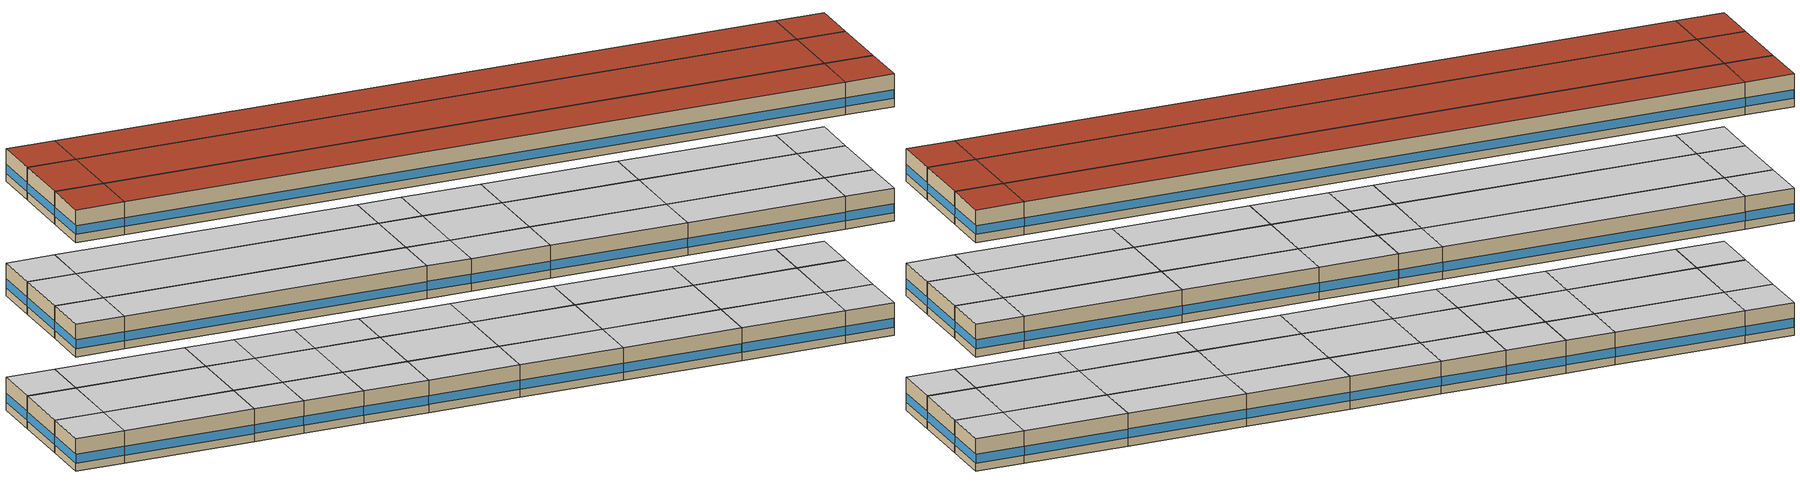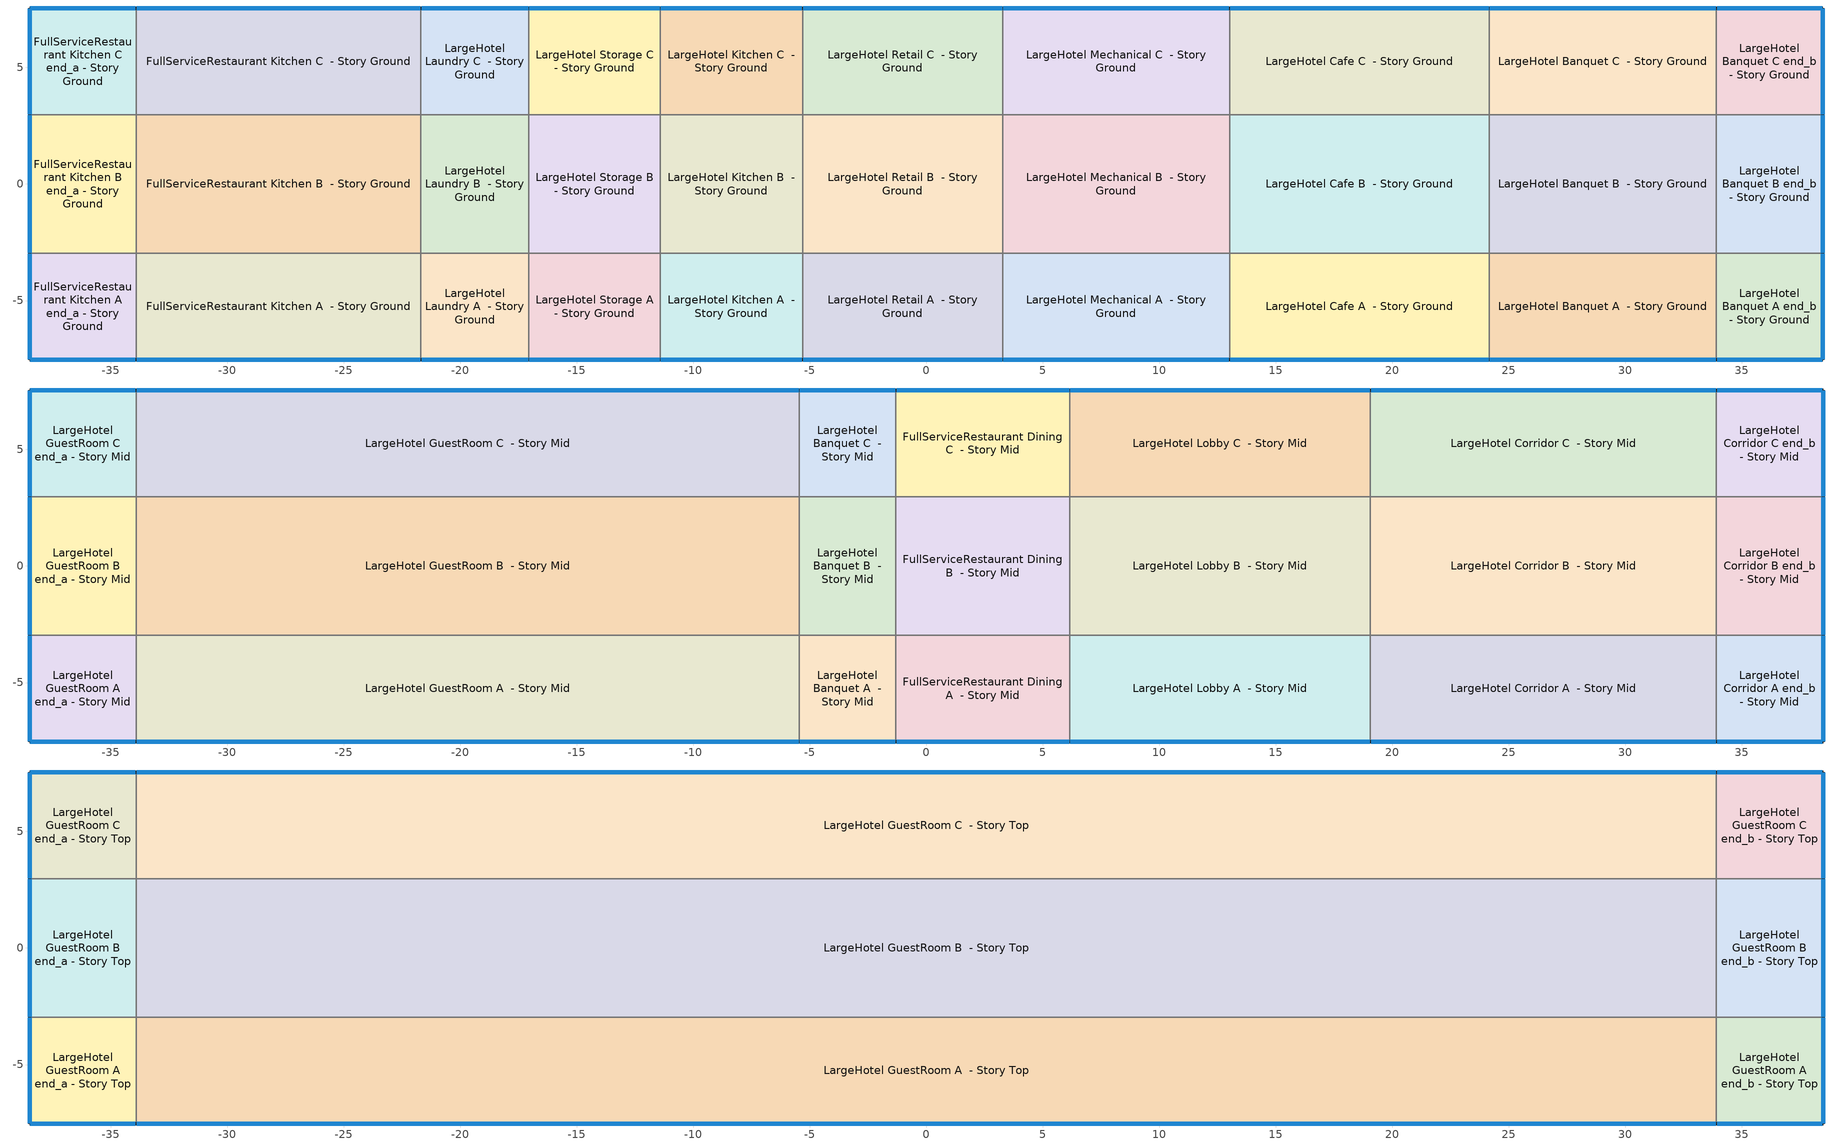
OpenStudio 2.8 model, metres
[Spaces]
FullServiceRestaurant Kitchen A end_a - Story Ground
 floor ground: -38.48,-7.54 -38.48,-2.97 -33.91,-2.97 -33.91,-7.54 z0
 wall outside: -38.48,-2.97 -38.48,-7.54 -33.91,-7.54 z0:3.05
 wall to FullServiceRestaurant Kitchen B end_a - Story Ground: -33.91,-2.97 -38.48,-2.97 z0:3.05
 wall to FullServiceRestaurant Kitchen A  - Story Ground: -33.91,-7.54 -33.91,-2.97 z0:3.05
 window: -38.48,-3 -38.48,-7.52 / -38.45,-7.54 -33.93,-7.54 z0.76:1.59
 ceiling adiabatic: -33.91,-7.54 -33.91,-2.97 -38.48,-2.97 -38.48,-7.54 z3.05
FullServiceRestaurant Kitchen B end_a - Story Ground
 floor ground: -38.48,-2.97 -38.48,2.97 -33.91,2.97 -33.91,-2.97 z0
 wall outside: -38.48,2.97 -38.48,-2.97 z0:3.05
 wall to FullServiceRestaurant Kitchen C end_a - Story Ground: -33.91,2.97 -38.48,2.97 z0:3.05
 wall to FullServiceRestaurant Kitchen B  - Story Ground: -33.91,-2.97 -33.91,2.97 z0:3.05
 window: -38.48,2.95 -38.48,-2.95 z0.76:1.59
 ceiling adiabatic: -33.91,-2.97 -33.91,2.97 -38.48,2.97 -38.48,-2.97 z3.05
FullServiceRestaurant Kitchen C end_a - Story Ground
 floor ground: -38.48,2.97 -38.48,7.54 -33.91,7.54 -33.91,2.97 z0
 wall outside: -33.91,7.54 -38.48,7.54 -38.48,2.97 z0:3.05
 wall to FullServiceRestaurant Kitchen C  - Story Ground: -33.91,2.97 -33.91,7.54 z0:3.05
 window: -38.48,7.52 -38.48,3 / -33.93,7.54 -38.45,7.54 z0.76:1.59
 ceiling adiabatic: -33.91,2.97 -33.91,7.54 -38.48,7.54 -38.48,2.97 z3.05
FullServiceRestaurant Kitchen A  - Story Ground
 floor ground: -33.91,-7.54 -33.91,-2.97 -21.68,-2.97 -21.68,-7.54 z0
 wall outside: -33.91,-7.54 -21.68,-7.54 z0:3.05
 wall to FullServiceRestaurant Kitchen B  - Story Ground: -21.68,-2.97 -33.91,-2.97 z0:3.05
 wall to LargeHotel Laundry A  - Story Ground: -21.68,-7.54 -21.68,-2.97 z0:3.05
 window: -33.88,-7.54 -21.71,-7.54 z0.76:1.59
 ceiling adiabatic: -21.68,-7.54 -21.68,-2.97 -33.91,-2.97 -33.91,-7.54 z3.05
FullServiceRestaurant Kitchen B  - Story Ground
 floor ground: -33.91,-2.97 -33.91,2.97 -21.68,2.97 -21.68,-2.97 z0
 wall to FullServiceRestaurant Kitchen C  - Story Ground: -21.68,2.97 -33.91,2.97 z0:3.05
 wall to LargeHotel Laundry B  - Story Ground: -21.68,-2.97 -21.68,2.97 z0:3.05
 ceiling adiabatic: -21.68,-2.97 -21.68,2.97 -33.91,2.97 -33.91,-2.97 z3.05
FullServiceRestaurant Kitchen C  - Story Ground
 floor ground: -33.91,2.97 -33.91,7.54 -21.68,7.54 -21.68,2.97 z0
 wall outside: -21.68,7.54 -33.91,7.54 z0:3.05
 wall to LargeHotel Laundry C  - Story Ground: -21.68,2.97 -21.68,7.54 z0:3.05
 window: -21.71,7.54 -33.88,7.54 z0.76:1.59
 ceiling adiabatic: -21.68,2.97 -21.68,7.54 -33.91,7.54 -33.91,2.97 z3.05
LargeHotel Laundry A  - Story Ground
 floor ground: -21.68,-7.54 -21.68,-2.97 -17.05,-2.97 -17.05,-7.54 z0
 wall outside: -21.68,-7.54 -17.05,-7.54 z0:3.05
 wall to LargeHotel Laundry B  - Story Ground: -17.05,-2.97 -21.68,-2.97 z0:3.05
 wall to LargeHotel Storage A  - Story Ground: -17.05,-7.54 -17.05,-2.97 z0:3.05
 window: -21.66,-7.54 -17.08,-7.54 z0.76:1.59
 ceiling adiabatic: -17.05,-7.54 -17.05,-2.97 -21.68,-2.97 -21.68,-7.54 z3.05
LargeHotel Laundry B  - Story Ground
 floor ground: -21.68,-2.97 -21.68,2.97 -17.05,2.97 -17.05,-2.97 z0
 wall to LargeHotel Laundry C  - Story Ground: -17.05,2.97 -21.68,2.97 z0:3.05
 wall to LargeHotel Storage B  - Story Ground: -17.05,-2.97 -17.05,2.97 z0:3.05
 ceiling adiabatic: -17.05,-2.97 -17.05,2.97 -21.68,2.97 -21.68,-2.97 z3.05
LargeHotel Laundry C  - Story Ground
 floor ground: -21.68,2.97 -21.68,7.54 -17.05,7.54 -17.05,2.97 z0
 wall outside: -17.05,7.54 -21.68,7.54 z0:3.05
 wall to LargeHotel Storage C  - Story Ground: -17.05,2.97 -17.05,7.54 z0:3.05
 window: -17.08,7.54 -21.66,7.54 z0.76:1.59
 ceiling adiabatic: -17.05,2.97 -17.05,7.54 -21.68,7.54 -21.68,2.97 z3.05
LargeHotel Storage A  - Story Ground
 floor ground: -17.05,-7.54 -17.05,-2.97 -11.42,-2.97 -11.42,-7.54 z0
 wall outside: -17.05,-7.54 -11.42,-7.54 z0:3.05
 wall to LargeHotel Storage B  - Story Ground: -11.42,-2.97 -17.05,-2.97 z0:3.05
 wall to LargeHotel Kitchen A  - Story Ground: -11.42,-7.54 -11.42,-2.97 z0:3.05
 window: -17.03,-7.54 -11.44,-7.54 z0.76:1.59
 ceiling adiabatic: -11.42,-7.54 -11.42,-2.97 -17.05,-2.97 -17.05,-7.54 z3.05
LargeHotel Storage B  - Story Ground
 floor ground: -17.05,-2.97 -17.05,2.97 -11.42,2.97 -11.42,-2.97 z0
 wall to LargeHotel Storage C  - Story Ground: -11.42,2.97 -17.05,2.97 z0:3.05
 wall to LargeHotel Kitchen B  - Story Ground: -11.42,-2.97 -11.42,2.97 z0:3.05
 ceiling adiabatic: -11.42,-2.97 -11.42,2.97 -17.05,2.97 -17.05,-2.97 z3.05
LargeHotel Storage C  - Story Ground
 floor ground: -17.05,2.97 -17.05,7.54 -11.42,7.54 -11.42,2.97 z0
 wall outside: -11.42,7.54 -17.05,7.54 z0:3.05
 wall to LargeHotel Kitchen C  - Story Ground: -11.42,2.97 -11.42,7.54 z0:3.05
 window: -11.44,7.54 -17.03,7.54 z0.76:1.59
 ceiling adiabatic: -11.42,2.97 -11.42,7.54 -17.05,7.54 -17.05,2.97 z3.05
LargeHotel Kitchen A  - Story Ground
 floor ground: -11.42,-7.54 -11.42,-2.97 -5.31,-2.97 -5.31,-7.54 z0
 wall outside: -11.42,-7.54 -5.31,-7.54 z0:3.05
 wall to LargeHotel Kitchen B  - Story Ground: -5.31,-2.97 -11.42,-2.97 z0:3.05
 wall to LargeHotel Retail A  - Story Ground: -5.31,-7.54 -5.31,-2.97 z0:3.05
 window: -11.39,-7.54 -5.33,-7.54 z0.76:1.59
 ceiling adiabatic: -5.31,-7.54 -5.31,-2.97 -11.42,-2.97 -11.42,-7.54 z3.05
LargeHotel Kitchen B  - Story Ground
 floor ground: -11.42,-2.97 -11.42,2.97 -5.31,2.97 -5.31,-2.97 z0
 wall to LargeHotel Kitchen C  - Story Ground: -5.31,2.97 -11.42,2.97 z0:3.05
 wall to LargeHotel Retail B  - Story Ground: -5.31,-2.97 -5.31,2.97 z0:3.05
 ceiling adiabatic: -5.31,-2.97 -5.31,2.97 -11.42,2.97 -11.42,-2.97 z3.05
LargeHotel Kitchen C  - Story Ground
 floor ground: -11.42,2.97 -11.42,7.54 -5.31,7.54 -5.31,2.97 z0
 wall outside: -5.31,7.54 -11.42,7.54 z0:3.05
 wall to LargeHotel Retail C  - Story Ground: -5.31,2.97 -5.31,7.54 z0:3.05
 window: -5.33,7.54 -11.39,7.54 z0.76:1.59
 ceiling adiabatic: -5.31,2.97 -5.31,7.54 -11.42,7.54 -11.42,2.97 z3.05
LargeHotel Retail A  - Story Ground
 floor ground: -5.31,-7.54 -5.31,-2.97 3.28,-2.97 3.28,-7.54 z0
 wall outside: -5.31,-7.54 3.28,-7.54 z0:3.05
 wall to LargeHotel Retail B  - Story Ground: 3.28,-2.97 -5.31,-2.97 z0:3.05
 wall to LargeHotel Mechanical A  - Story Ground: 3.28,-7.54 3.28,-2.97 z0:3.05
 window: -5.28,-7.54 3.26,-7.54 z0.76:1.59
 ceiling adiabatic: 3.28,-7.54 3.28,-2.97 -5.31,-2.97 -5.31,-7.54 z3.05
LargeHotel Retail B  - Story Ground
 floor ground: -5.31,-2.97 -5.31,2.97 3.28,2.97 3.28,-2.97 z0
 wall to LargeHotel Retail C  - Story Ground: 3.28,2.97 -5.31,2.97 z0:3.05
 wall to LargeHotel Mechanical B  - Story Ground: 3.28,-2.97 3.28,2.97 z0:3.05
 ceiling adiabatic: 3.28,-2.97 3.28,2.97 -5.31,2.97 -5.31,-2.97 z3.05
LargeHotel Retail C  - Story Ground
 floor ground: -5.31,2.97 -5.31,7.54 3.28,7.54 3.28,2.97 z0
 wall outside: 3.28,7.54 -5.31,7.54 z0:3.05
 wall to LargeHotel Mechanical C  - Story Ground: 3.28,2.97 3.28,7.54 z0:3.05
 window: 3.26,7.54 -5.28,7.54 z0.76:1.59
 ceiling adiabatic: 3.28,2.97 3.28,7.54 -5.31,7.54 -5.31,2.97 z3.05
LargeHotel Mechanical A  - Story Ground
 floor ground: 3.28,-7.54 3.28,-2.97 13.01,-2.97 13.01,-7.54 z0
 wall outside: 3.28,-7.54 13.01,-7.54 z0:3.05
 wall to LargeHotel Mechanical B  - Story Ground: 13.01,-2.97 3.28,-2.97 z0:3.05
 wall to LargeHotel Cafe A  - Story Ground: 13.01,-7.54 13.01,-2.97 z0:3.05
 window: 3.31,-7.54 12.99,-7.54 z0.76:1.59
 ceiling adiabatic: 13.01,-7.54 13.01,-2.97 3.28,-2.97 3.28,-7.54 z3.05
LargeHotel Mechanical B  - Story Ground
 floor ground: 3.28,-2.97 3.28,2.97 13.01,2.97 13.01,-2.97 z0
 wall to LargeHotel Mechanical C  - Story Ground: 13.01,2.97 3.28,2.97 z0:3.05
 wall to LargeHotel Cafe B  - Story Ground: 13.01,-2.97 13.01,2.97 z0:3.05
 ceiling adiabatic: 13.01,-2.97 13.01,2.97 3.28,2.97 3.28,-2.97 z3.05
LargeHotel Mechanical C  - Story Ground
 floor ground: 3.28,2.97 3.28,7.54 13.01,7.54 13.01,2.97 z0
 wall outside: 13.01,7.54 3.28,7.54 z0:3.05
 wall to LargeHotel Cafe C  - Story Ground: 13.01,2.97 13.01,7.54 z0:3.05
 window: 12.99,7.54 3.31,7.54 z0.76:1.59
 ceiling adiabatic: 13.01,2.97 13.01,7.54 3.28,7.54 3.28,2.97 z3.05
LargeHotel Cafe A  - Story Ground
 floor ground: 13.01,-7.54 13.01,-2.97 24.16,-2.97 24.16,-7.54 z0
 wall outside: 13.01,-7.54 24.16,-7.54 z0:3.05
 wall to LargeHotel Cafe B  - Story Ground: 24.16,-2.97 13.01,-2.97 z0:3.05
 wall to LargeHotel Banquet A  - Story Ground: 24.16,-7.54 24.16,-2.97 z0:3.05
 window: 13.04,-7.54 24.13,-7.54 z0.76:1.59
 ceiling adiabatic: 24.16,-7.54 24.16,-2.97 13.01,-2.97 13.01,-7.54 z3.05
LargeHotel Cafe B  - Story Ground
 floor ground: 13.01,-2.97 13.01,2.97 24.16,2.97 24.16,-2.97 z0
 wall to LargeHotel Cafe C  - Story Ground: 24.16,2.97 13.01,2.97 z0:3.05
 wall to LargeHotel Banquet B  - Story Ground: 24.16,-2.97 24.16,2.97 z0:3.05
 ceiling adiabatic: 24.16,-2.97 24.16,2.97 13.01,2.97 13.01,-2.97 z3.05
LargeHotel Cafe C  - Story Ground
 floor ground: 13.01,2.97 13.01,7.54 24.16,7.54 24.16,2.97 z0
 wall outside: 24.16,7.54 13.01,7.54 z0:3.05
 wall to LargeHotel Banquet C  - Story Ground: 24.16,2.97 24.16,7.54 z0:3.05
 window: 24.13,7.54 13.04,7.54 z0.76:1.59
 ceiling adiabatic: 24.16,2.97 24.16,7.54 13.01,7.54 13.01,2.97 z3.05
LargeHotel Banquet A  - Story Ground
 floor ground: 24.16,-7.54 24.16,-2.97 33.91,-2.97 33.91,-7.54 z0
 wall outside: 24.16,-7.54 33.91,-7.54 z0:3.05
 wall to LargeHotel Banquet B  - Story Ground: 33.91,-2.97 24.16,-2.97 z0:3.05
 wall to LargeHotel Banquet A end_b - Story Ground: 33.91,-7.54 33.91,-2.97 z0:3.05
 window: 24.18,-7.54 33.88,-7.54 z0.76:1.59
 ceiling adiabatic: 33.91,-7.54 33.91,-2.97 24.16,-2.97 24.16,-7.54 z3.05
LargeHotel Banquet B  - Story Ground
 floor ground: 24.16,-2.97 24.16,2.97 33.91,2.97 33.91,-2.97 z0
 wall to LargeHotel Banquet C  - Story Ground: 33.91,2.97 24.16,2.97 z0:3.05
 wall to LargeHotel Banquet B end_b - Story Ground: 33.91,-2.97 33.91,2.97 z0:3.05
 ceiling adiabatic: 33.91,-2.97 33.91,2.97 24.16,2.97 24.16,-2.97 z3.05
LargeHotel Banquet C  - Story Ground
 floor ground: 24.16,2.97 24.16,7.54 33.91,7.54 33.91,2.97 z0
 wall outside: 33.91,7.54 24.16,7.54 z0:3.05
 wall to LargeHotel Banquet C end_b - Story Ground: 33.91,2.97 33.91,7.54 z0:3.05
 window: 33.88,7.54 24.18,7.54 z0.76:1.59
 ceiling adiabatic: 33.91,2.97 33.91,7.54 24.16,7.54 24.16,2.97 z3.05
LargeHotel Banquet A end_b - Story Ground
 floor ground: 33.91,-7.54 33.91,-2.97 38.48,-2.97 38.48,-7.54 z0
 wall outside: 33.91,-7.54 38.48,-7.54 38.48,-2.97 z0:3.05
 wall to LargeHotel Banquet B end_b - Story Ground: 38.48,-2.97 33.91,-2.97 z0:3.05
 window: 38.48,-7.52 38.48,-3 / 33.93,-7.54 38.45,-7.54 z0.76:1.59
 ceiling adiabatic: 38.48,-7.54 38.48,-2.97 33.91,-2.97 33.91,-7.54 z3.05
LargeHotel Banquet B end_b - Story Ground
 floor ground: 33.91,-2.97 33.91,2.97 38.48,2.97 38.48,-2.97 z0
 wall outside: 38.48,-2.97 38.48,2.97 z0:3.05
 wall to LargeHotel Banquet C end_b - Story Ground: 38.48,2.97 33.91,2.97 z0:3.05
 window: 38.48,-2.95 38.48,2.95 z0.76:1.59
 ceiling adiabatic: 38.48,-2.97 38.48,2.97 33.91,2.97 33.91,-2.97 z3.05
LargeHotel Banquet C end_b - Story Ground
 floor ground: 33.91,2.97 33.91,7.54 38.48,7.54 38.48,2.97 z0
 wall outside: 38.48,2.97 38.48,7.54 33.91,7.54 z0:3.05
 window: 38.45,7.54 33.93,7.54 / 38.48,3 38.48,7.52 z0.76:1.59
 ceiling adiabatic: 38.48,2.97 38.48,7.54 33.91,7.54 33.91,2.97 z3.05
LargeHotel GuestRoom A end_a - Story Mid
 floor adiabatic: -38.48,-7.54 -38.48,-2.97 -33.91,-2.97 -33.91,-7.54 z10.67
 wall outside: -38.48,-2.97 -38.48,-7.54 -33.91,-7.54 z10.67:13.72
 wall to LargeHotel GuestRoom B end_a - Story Mid: -33.91,-2.97 -38.48,-2.97 z10.67:13.72
 wall to LargeHotel GuestRoom A  - Story Mid: -33.91,-7.54 -33.91,-2.97 z10.67:13.72
 window: -38.48,-3 -38.48,-7.52 / -38.45,-7.54 -33.93,-7.54 z11.43:12.26
 ceiling adiabatic: -33.91,-7.54 -33.91,-2.97 -38.48,-2.97 -38.48,-7.54 z13.72
LargeHotel GuestRoom B end_a - Story Mid
 floor adiabatic: -38.48,-2.97 -38.48,2.97 -33.91,2.97 -33.91,-2.97 z10.67
 wall outside: -38.48,2.97 -38.48,-2.97 z10.67:13.72
 wall to LargeHotel GuestRoom C end_a - Story Mid: -33.91,2.97 -38.48,2.97 z10.67:13.72
 wall to LargeHotel GuestRoom B  - Story Mid: -33.91,-2.97 -33.91,2.97 z10.67:13.72
 window: -38.48,2.95 -38.48,-2.95 z11.43:12.26
 ceiling adiabatic: -33.91,-2.97 -33.91,2.97 -38.48,2.97 -38.48,-2.97 z13.72
LargeHotel GuestRoom C end_a - Story Mid
 floor adiabatic: -38.48,2.97 -38.48,7.54 -33.91,7.54 -33.91,2.97 z10.67
 wall outside: -33.91,7.54 -38.48,7.54 -38.48,2.97 z10.67:13.72
 wall to LargeHotel GuestRoom C  - Story Mid: -33.91,2.97 -33.91,7.54 z10.67:13.72
 window: -38.48,7.52 -38.48,3 / -33.93,7.54 -38.45,7.54 z11.43:12.26
 ceiling adiabatic: -33.91,2.97 -33.91,7.54 -38.48,7.54 -38.48,2.97 z13.72
LargeHotel GuestRoom A  - Story Mid
 floor adiabatic: -33.91,-7.54 -33.91,-2.97 -5.45,-2.97 -5.45,-7.54 z10.67
 wall outside: -33.91,-7.54 -5.45,-7.54 z10.67:13.72
 wall to LargeHotel GuestRoom B  - Story Mid: -5.45,-2.97 -33.91,-2.97 z10.67:13.72
 wall to LargeHotel Banquet A  - Story Mid: -5.45,-7.54 -5.45,-2.97 z10.67:13.72
 window: -33.88,-7.54 -5.48,-7.54 z11.43:12.25
 ceiling adiabatic: -5.45,-7.54 -5.45,-2.97 -33.91,-2.97 -33.91,-7.54 z13.72
LargeHotel GuestRoom B  - Story Mid
 floor adiabatic: -33.91,-2.97 -33.91,2.97 -5.45,2.97 -5.45,-2.97 z10.67
 wall to LargeHotel GuestRoom C  - Story Mid: -5.45,2.97 -33.91,2.97 z10.67:13.72
 wall to LargeHotel Banquet B  - Story Mid: -5.45,-2.97 -5.45,2.97 z10.67:13.72
 ceiling adiabatic: -5.45,-2.97 -5.45,2.97 -33.91,2.97 -33.91,-2.97 z13.72
LargeHotel GuestRoom C  - Story Mid
 floor adiabatic: -33.91,2.97 -33.91,7.54 -5.45,7.54 -5.45,2.97 z10.67
 wall outside: -5.45,7.54 -33.91,7.54 z10.67:13.72
 wall to LargeHotel Banquet C  - Story Mid: -5.45,2.97 -5.45,7.54 z10.67:13.72
 window: -5.48,7.54 -33.88,7.54 z11.43:12.25
 ceiling adiabatic: -5.45,2.97 -5.45,7.54 -33.91,7.54 -33.91,2.97 z13.72
LargeHotel Banquet A  - Story Mid
 floor adiabatic: -5.45,-7.54 -5.45,-2.97 -1.3,-2.97 -1.3,-7.54 z10.67
 wall outside: -5.45,-7.54 -1.3,-7.54 z10.67:13.72
 wall to LargeHotel Banquet B  - Story Mid: -1.3,-2.97 -5.45,-2.97 z10.67:13.72
 wall to FullServiceRestaurant Dining A  - Story Mid: -1.3,-7.54 -1.3,-2.97 z10.67:13.72
 window: -5.43,-7.54 -1.32,-7.54 z11.43:12.26
 ceiling adiabatic: -1.3,-7.54 -1.3,-2.97 -5.45,-2.97 -5.45,-7.54 z13.72
LargeHotel Banquet B  - Story Mid
 floor adiabatic: -5.45,-2.97 -5.45,2.97 -1.3,2.97 -1.3,-2.97 z10.67
 wall to LargeHotel Banquet C  - Story Mid: -1.3,2.97 -5.45,2.97 z10.67:13.72
 wall to FullServiceRestaurant Dining B  - Story Mid: -1.3,-2.97 -1.3,2.97 z10.67:13.72
 ceiling adiabatic: -1.3,-2.97 -1.3,2.97 -5.45,2.97 -5.45,-2.97 z13.72
LargeHotel Banquet C  - Story Mid
 floor adiabatic: -5.45,2.97 -5.45,7.54 -1.3,7.54 -1.3,2.97 z10.67
 wall outside: -1.3,7.54 -5.45,7.54 z10.67:13.72
 wall to FullServiceRestaurant Dining C  - Story Mid: -1.3,2.97 -1.3,7.54 z10.67:13.72
 window: -1.32,7.54 -5.43,7.54 z11.43:12.26
 ceiling adiabatic: -1.3,2.97 -1.3,7.54 -5.45,7.54 -5.45,2.97 z13.72
FullServiceRestaurant Dining A  - Story Mid
 floor adiabatic: -1.3,-7.54 -1.3,-2.97 6.16,-2.97 6.16,-7.54 z10.67
 wall outside: -1.3,-7.54 6.16,-7.54 z10.67:13.72
 wall to FullServiceRestaurant Dining B  - Story Mid: 6.16,-2.97 -1.3,-2.97 z10.67:13.72
 wall to LargeHotel Lobby A  - Story Mid: 6.16,-7.54 6.16,-2.97 z10.67:13.72
 window: -1.27,-7.54 6.14,-7.54 z11.43:12.26
 ceiling adiabatic: 6.16,-7.54 6.16,-2.97 -1.3,-2.97 -1.3,-7.54 z13.72
FullServiceRestaurant Dining B  - Story Mid
 floor adiabatic: -1.3,-2.97 -1.3,2.97 6.16,2.97 6.16,-2.97 z10.67
 wall to FullServiceRestaurant Dining C  - Story Mid: 6.16,2.97 -1.3,2.97 z10.67:13.72
 wall to LargeHotel Lobby B  - Story Mid: 6.16,-2.97 6.16,2.97 z10.67:13.72
 ceiling adiabatic: 6.16,-2.97 6.16,2.97 -1.3,2.97 -1.3,-2.97 z13.72
FullServiceRestaurant Dining C  - Story Mid
 floor adiabatic: -1.3,2.97 -1.3,7.54 6.16,7.54 6.16,2.97 z10.67
 wall outside: 6.16,7.54 -1.3,7.54 z10.67:13.72
 wall to LargeHotel Lobby C  - Story Mid: 6.16,2.97 6.16,7.54 z10.67:13.72
 window: 6.14,7.54 -1.27,7.54 z11.43:12.26
 ceiling adiabatic: 6.16,2.97 6.16,7.54 -1.3,7.54 -1.3,2.97 z13.72
LargeHotel Lobby A  - Story Mid
 floor adiabatic: 6.16,-7.54 6.16,-2.97 19.06,-2.97 19.06,-7.54 z10.67
 wall outside: 6.16,-7.54 19.06,-7.54 z10.67:13.72
 wall to LargeHotel Lobby B  - Story Mid: 19.06,-2.97 6.16,-2.97 z10.67:13.72
 wall to LargeHotel Corridor A  - Story Mid: 19.06,-7.54 19.06,-2.97 z10.67:13.72
 window: 6.19,-7.54 19.04,-7.54 z11.43:12.26
 ceiling adiabatic: 19.06,-7.54 19.06,-2.97 6.16,-2.97 6.16,-7.54 z13.72
LargeHotel Lobby B  - Story Mid
 floor adiabatic: 6.16,-2.97 6.16,2.97 19.06,2.97 19.06,-2.97 z10.67
 wall to LargeHotel Lobby C  - Story Mid: 19.06,2.97 6.16,2.97 z10.67:13.72
 wall to LargeHotel Corridor B  - Story Mid: 19.06,-2.97 19.06,2.97 z10.67:13.72
 ceiling adiabatic: 19.06,-2.97 19.06,2.97 6.16,2.97 6.16,-2.97 z13.72
LargeHotel Lobby C  - Story Mid
 floor adiabatic: 6.16,2.97 6.16,7.54 19.06,7.54 19.06,2.97 z10.67
 wall outside: 19.06,7.54 6.16,7.54 z10.67:13.72
 wall to LargeHotel Corridor C  - Story Mid: 19.06,2.97 19.06,7.54 z10.67:13.72
 window: 19.04,7.54 6.19,7.54 z11.43:12.26
 ceiling adiabatic: 19.06,2.97 19.06,7.54 6.16,7.54 6.16,2.97 z13.72
LargeHotel Corridor A  - Story Mid
 floor adiabatic: 19.06,-7.54 19.06,-2.97 33.91,-2.97 33.91,-7.54 z10.67
 wall outside: 19.06,-7.54 33.91,-7.54 z10.67:13.72
 wall to LargeHotel Corridor B  - Story Mid: 33.91,-2.97 19.06,-2.97 z10.67:13.72
 wall to LargeHotel Corridor A end_b - Story Mid: 33.91,-7.54 33.91,-2.97 z10.67:13.72
 window: 19.09,-7.54 33.88,-7.54 z11.43:12.26
 ceiling adiabatic: 33.91,-7.54 33.91,-2.97 19.06,-2.97 19.06,-7.54 z13.72
LargeHotel Corridor B  - Story Mid
 floor adiabatic: 19.06,-2.97 19.06,2.97 33.91,2.97 33.91,-2.97 z10.67
 wall to LargeHotel Corridor C  - Story Mid: 33.91,2.97 19.06,2.97 z10.67:13.72
 wall to LargeHotel Corridor B end_b - Story Mid: 33.91,-2.97 33.91,2.97 z10.67:13.72
 ceiling adiabatic: 33.91,-2.97 33.91,2.97 19.06,2.97 19.06,-2.97 z13.72
LargeHotel Corridor C  - Story Mid
 floor adiabatic: 19.06,2.97 19.06,7.54 33.91,7.54 33.91,2.97 z10.67
 wall outside: 33.91,7.54 19.06,7.54 z10.67:13.72
 wall to LargeHotel Corridor C end_b - Story Mid: 33.91,2.97 33.91,7.54 z10.67:13.72
 window: 33.88,7.54 19.09,7.54 z11.43:12.26
 ceiling adiabatic: 33.91,2.97 33.91,7.54 19.06,7.54 19.06,2.97 z13.72
LargeHotel Corridor A end_b - Story Mid
 floor adiabatic: 33.91,-7.54 33.91,-2.97 38.48,-2.97 38.48,-7.54 z10.67
 wall outside: 33.91,-7.54 38.48,-7.54 38.48,-2.97 z10.67:13.72
 wall to LargeHotel Corridor B end_b - Story Mid: 38.48,-2.97 33.91,-2.97 z10.67:13.72
 window: 38.48,-7.52 38.48,-3 / 33.93,-7.54 38.45,-7.54 z11.43:12.26
 ceiling adiabatic: 38.48,-7.54 38.48,-2.97 33.91,-2.97 33.91,-7.54 z13.72
LargeHotel Corridor B end_b - Story Mid
 floor adiabatic: 33.91,-2.97 33.91,2.97 38.48,2.97 38.48,-2.97 z10.67
 wall outside: 38.48,-2.97 38.48,2.97 z10.67:13.72
 wall to LargeHotel Corridor C end_b - Story Mid: 38.48,2.97 33.91,2.97 z10.67:13.72
 window: 38.48,-2.95 38.48,2.95 z11.43:12.26
 ceiling adiabatic: 38.48,-2.97 38.48,2.97 33.91,2.97 33.91,-2.97 z13.72
LargeHotel Corridor C end_b - Story Mid
 floor adiabatic: 33.91,2.97 33.91,7.54 38.48,7.54 38.48,2.97 z10.67
 wall outside: 38.48,2.97 38.48,7.54 33.91,7.54 z10.67:13.72
 window: 38.45,7.54 33.93,7.54 / 38.48,3 38.48,7.52 z11.43:12.26
 ceiling adiabatic: 38.48,2.97 38.48,7.54 33.91,7.54 33.91,2.97 z13.72
LargeHotel GuestRoom A end_a - Story Top
 floor adiabatic: -38.48,-7.54 -38.48,-2.97 -33.91,-2.97 -33.91,-7.54 z21.34
 wall outside: -38.48,-2.97 -38.48,-7.54 -33.91,-7.54 z21.34:24.38
 wall to LargeHotel GuestRoom B end_a - Story Top: -33.91,-2.97 -38.48,-2.97 z21.34:24.38
 wall to LargeHotel GuestRoom A  - Story Top: -33.91,-7.54 -33.91,-2.97 z21.34:24.38
 window: -38.48,-3 -38.48,-7.52 / -38.45,-7.54 -33.93,-7.54 z22.1:22.93
 roof outside: -33.91,-7.54 -33.91,-2.97 -38.48,-2.97 -38.48,-7.54 z24.38
LargeHotel GuestRoom B end_a - Story Top
 floor adiabatic: -38.48,-2.97 -38.48,2.97 -33.91,2.97 -33.91,-2.97 z21.34
 wall outside: -38.48,2.97 -38.48,-2.97 z21.34:24.38
 wall to LargeHotel GuestRoom C end_a - Story Top: -33.91,2.97 -38.48,2.97 z21.34:24.38
 wall to LargeHotel GuestRoom B  - Story Top: -33.91,-2.97 -33.91,2.97 z21.34:24.38
 window: -38.48,2.95 -38.48,-2.95 z22.1:22.93
 roof outside: -33.91,-2.97 -33.91,2.97 -38.48,2.97 -38.48,-2.97 z24.38
LargeHotel GuestRoom C end_a - Story Top
 floor adiabatic: -38.48,2.97 -38.48,7.54 -33.91,7.54 -33.91,2.97 z21.34
 wall outside: -33.91,7.54 -38.48,7.54 -38.48,2.97 z21.34:24.38
 wall to LargeHotel GuestRoom C  - Story Top: -33.91,2.97 -33.91,7.54 z21.34:24.38
 window: -38.48,7.52 -38.48,3 / -33.93,7.54 -38.45,7.54 z22.1:22.93
 roof outside: -33.91,2.97 -33.91,7.54 -38.48,7.54 -38.48,2.97 z24.38
LargeHotel GuestRoom A  - Story Top
 floor adiabatic: -33.91,-7.54 -33.91,-2.97 33.91,-2.97 33.91,-7.54 z21.34
 wall outside: -33.91,-7.54 33.91,-7.54 z21.34:24.38
 wall to LargeHotel GuestRoom B  - Story Top: 33.91,-2.97 -33.91,-2.97 z21.34:24.38
 wall to LargeHotel GuestRoom A end_b - Story Top: 33.91,-7.54 33.91,-2.97 z21.34:24.38
 window: -33.88,-7.54 33.88,-7.54 z22.1:22.92
 roof outside: 33.91,-7.54 33.91,-2.97 -33.91,-2.97 -33.91,-7.54 z24.38
LargeHotel GuestRoom B  - Story Top
 floor adiabatic: -33.91,-2.97 -33.91,2.97 33.91,2.97 33.91,-2.97 z21.34
 wall to LargeHotel GuestRoom C  - Story Top: 33.91,2.97 -33.91,2.97 z21.34:24.38
 wall to LargeHotel GuestRoom B end_b - Story Top: 33.91,-2.97 33.91,2.97 z21.34:24.38
 roof outside: 33.91,-2.97 33.91,2.97 -33.91,2.97 -33.91,-2.97 z24.38
LargeHotel GuestRoom C  - Story Top
 floor adiabatic: -33.91,2.97 -33.91,7.54 33.91,7.54 33.91,2.97 z21.34
 wall outside: 33.91,7.54 -33.91,7.54 z21.34:24.38
 wall to LargeHotel GuestRoom C end_b - Story Top: 33.91,2.97 33.91,7.54 z21.34:24.38
 window: 33.88,7.54 -33.88,7.54 z22.1:22.92
 roof outside: 33.91,2.97 33.91,7.54 -33.91,7.54 -33.91,2.97 z24.38
LargeHotel GuestRoom A end_b - Story Top
 floor adiabatic: 33.91,-7.54 33.91,-2.97 38.48,-2.97 38.48,-7.54 z21.34
 wall outside: 33.91,-7.54 38.48,-7.54 38.48,-2.97 z21.34:24.38
 wall to LargeHotel GuestRoom B end_b - Story Top: 38.48,-2.97 33.91,-2.97 z21.34:24.38
 window: 38.48,-7.52 38.48,-3 / 33.93,-7.54 38.45,-7.54 z22.1:22.93
 roof outside: 38.48,-7.54 38.48,-2.97 33.91,-2.97 33.91,-7.54 z24.38
LargeHotel GuestRoom B end_b - Story Top
 floor adiabatic: 33.91,-2.97 33.91,2.97 38.48,2.97 38.48,-2.97 z21.34
 wall outside: 38.48,-2.97 38.48,2.97 z21.34:24.38
 wall to LargeHotel GuestRoom C end_b - Story Top: 38.48,2.97 33.91,2.97 z21.34:24.38
 window: 38.48,-2.95 38.48,2.95 z22.1:22.93
 roof outside: 38.48,-2.97 38.48,2.97 33.91,2.97 33.91,-2.97 z24.38
LargeHotel GuestRoom C end_b - Story Top
 floor adiabatic: 33.91,2.97 33.91,7.54 38.48,7.54 38.48,2.97 z21.34
 wall outside: 38.48,2.97 38.48,7.54 33.91,7.54 z21.34:24.38
 window: 38.45,7.54 33.93,7.54 / 38.48,3 38.48,7.52 z22.1:22.93
 roof outside: 38.48,2.97 38.48,7.54 33.91,7.54 33.91,2.97 z24.38
[Building]
90.1-2004|LargeHotel|FullServiceRestaurant
[Site]
Site 1
[SpaceType]
Name | Standards Building Type | Standards Space Type
LargeHotel Banquet | LargeHotel | Banquet
LargeHotel Cafe | LargeHotel | Cafe
LargeHotel Corridor | LargeHotel | Corridor
LargeHotel GuestRoom | LargeHotel | GuestRoom
LargeHotel Kitchen | LargeHotel | Kitchen
LargeHotel Laundry | LargeHotel | Laundry
LargeHotel Lobby | LargeHotel | Lobby
LargeHotel Mechanical | LargeHotel | Mechanical
LargeHotel Retail | LargeHotel | Retail
LargeHotel Storage | LargeHotel | Storage
FullServiceRestaurant Dining | FullServiceRestaurant | Dining
FullServiceRestaurant Kitchen | FullServiceRestaurant | Kitchen
[BuildingStory] Nominal Floor to Floor Height {m}=3.048
Name | Nominal Z Coordinate {m}
Story Ground | 0
Story Mid | 10.668
Story Top | 21.336
[Space]
Name | Space Type | Building Story | Thermal Zone
FullServiceRestaurant Kitchen A end_a - Story Ground | FullServiceRestaurant Kitchen | Story Ground | Zone FullServiceRestaurant Kitchen A end_a - Story Ground
FullServiceRestaurant Kitchen B end_a - Story Ground | FullServiceRestaurant Kitchen | Story Ground | Zone FullServiceRestaurant Kitchen B end_a - Story Ground
FullServiceRestaurant Kitchen C end_a - Story Ground | FullServiceRestaurant Kitchen | Story Ground | Zone FullServiceRestaurant Kitchen C end_a - Story Ground
FullServiceRestaurant Kitchen A  - Story Ground | FullServiceRestaurant Kitchen | Story Ground | Zone FullServiceRestaurant Kitchen A  - Story Ground
FullServiceRestaurant Kitchen B  - Story Ground | FullServiceRestaurant Kitchen | Story Ground | Zone FullServiceRestaurant Kitchen B  - Story Ground
FullServiceRestaurant Kitchen C  - Story Ground | FullServiceRestaurant Kitchen | Story Ground | Zone FullServiceRestaurant Kitchen C  - Story Ground
LargeHotel Laundry A  - Story Ground | LargeHotel Laundry | Story Ground | Zone LargeHotel Laundry A  - Story Ground
LargeHotel Laundry B  - Story Ground | LargeHotel Laundry | Story Ground | Zone LargeHotel Laundry B  - Story Ground
LargeHotel Laundry C  - Story Ground | LargeHotel Laundry | Story Ground | Zone LargeHotel Laundry C  - Story Ground
LargeHotel Storage A  - Story Ground | LargeHotel Storage | Story Ground | Zone LargeHotel Storage A  - Story Ground
LargeHotel Storage B  - Story Ground | LargeHotel Storage | Story Ground | Zone LargeHotel Storage B  - Story Ground
LargeHotel Storage C  - Story Ground | LargeHotel Storage | Story Ground | Zone LargeHotel Storage C  - Story Ground
LargeHotel Kitchen A  - Story Ground | LargeHotel Kitchen | Story Ground | Zone LargeHotel Kitchen A  - Story Ground
LargeHotel Kitchen B  - Story Ground | LargeHotel Kitchen | Story Ground | Zone LargeHotel Kitchen B  - Story Ground
LargeHotel Kitchen C  - Story Ground | LargeHotel Kitchen | Story Ground | Zone LargeHotel Kitchen C  - Story Ground
LargeHotel Retail A  - Story Ground | LargeHotel Retail | Story Ground | Zone LargeHotel Retail A  - Story Ground
LargeHotel Retail B  - Story Ground | LargeHotel Retail | Story Ground | Zone LargeHotel Retail B  - Story Ground
LargeHotel Retail C  - Story Ground | LargeHotel Retail | Story Ground | Zone LargeHotel Retail C  - Story Ground
LargeHotel Mechanical A  - Story Ground | LargeHotel Mechanical | Story Ground | Zone LargeHotel Mechanical A  - Story Ground
LargeHotel Mechanical B  - Story Ground | LargeHotel Mechanical | Story Ground | Zone LargeHotel Mechanical B  - Story Ground
LargeHotel Mechanical C  - Story Ground | LargeHotel Mechanical | Story Ground | Zone LargeHotel Mechanical C  - Story Ground
LargeHotel Cafe A  - Story Ground | LargeHotel Cafe | Story Ground | Zone LargeHotel Cafe A  - Story Ground
LargeHotel Cafe B  - Story Ground | LargeHotel Cafe | Story Ground | Zone LargeHotel Cafe B  - Story Ground
LargeHotel Cafe C  - Story Ground | LargeHotel Cafe | Story Ground | Zone LargeHotel Cafe C  - Story Ground
LargeHotel Banquet A  - Story Ground | LargeHotel Banquet | Story Ground | Zone LargeHotel Banquet A  - Story Ground
LargeHotel Banquet B  - Story Ground | LargeHotel Banquet | Story Ground | Zone LargeHotel Banquet B  - Story Ground
LargeHotel Banquet C  - Story Ground | LargeHotel Banquet | Story Ground | Zone LargeHotel Banquet C  - Story Ground
LargeHotel Banquet A end_b - Story Ground | LargeHotel Banquet | Story Ground | Zone LargeHotel Banquet A end_b - Story Ground
LargeHotel Banquet B end_b - Story Ground | LargeHotel Banquet | Story Ground | Zone LargeHotel Banquet B end_b - Story Ground
LargeHotel Banquet C end_b - Story Ground | LargeHotel Banquet | Story Ground | Zone LargeHotel Banquet C end_b - Story Ground
LargeHotel GuestRoom A end_a - Story Mid | LargeHotel GuestRoom | Story Mid | Zone LargeHotel GuestRoom A end_a - Story Mid
LargeHotel GuestRoom B end_a - Story Mid | LargeHotel GuestRoom | Story Mid | Zone LargeHotel GuestRoom B end_a - Story Mid
LargeHotel GuestRoom C end_a - Story Mid | LargeHotel GuestRoom | Story Mid | Zone LargeHotel GuestRoom C end_a - Story Mid
LargeHotel GuestRoom A  - Story Mid | LargeHotel GuestRoom | Story Mid | Zone LargeHotel GuestRoom A  - Story Mid
LargeHotel GuestRoom B  - Story Mid | LargeHotel GuestRoom | Story Mid | Zone LargeHotel GuestRoom B  - Story Mid
LargeHotel GuestRoom C  - Story Mid | LargeHotel GuestRoom | Story Mid | Zone LargeHotel GuestRoom C  - Story Mid
LargeHotel Banquet A  - Story Mid | LargeHotel Banquet | Story Mid | Zone LargeHotel Banquet A  - Story Mid
LargeHotel Banquet B  - Story Mid | LargeHotel Banquet | Story Mid | Zone LargeHotel Banquet B  - Story Mid
LargeHotel Banquet C  - Story Mid | LargeHotel Banquet | Story Mid | Zone LargeHotel Banquet C  - Story Mid
FullServiceRestaurant Dining A  - Story Mid | FullServiceRestaurant Dining | Story Mid | Zone FullServiceRestaurant Dining A  - Story Mid
FullServiceRestaurant Dining B  - Story Mid | FullServiceRestaurant Dining | Story Mid | Zone FullServiceRestaurant Dining B  - Story Mid
FullServiceRestaurant Dining C  - Story Mid | FullServiceRestaurant Dining | Story Mid | Zone FullServiceRestaurant Dining C  - Story Mid
LargeHotel Lobby A  - Story Mid | LargeHotel Lobby | Story Mid | Zone LargeHotel Lobby A  - Story Mid
LargeHotel Lobby B  - Story Mid | LargeHotel Lobby | Story Mid | Zone LargeHotel Lobby B  - Story Mid
LargeHotel Lobby C  - Story Mid | LargeHotel Lobby | Story Mid | Zone LargeHotel Lobby C  - Story Mid
LargeHotel Corridor A  - Story Mid | LargeHotel Corridor | Story Mid | Zone LargeHotel Corridor A  - Story Mid
LargeHotel Corridor B  - Story Mid | LargeHotel Corridor | Story Mid | Zone LargeHotel Corridor B  - Story Mid
LargeHotel Corridor C  - Story Mid | LargeHotel Corridor | Story Mid | Zone LargeHotel Corridor C  - Story Mid
LargeHotel Corridor A end_b - Story Mid | LargeHotel Corridor | Story Mid | Zone LargeHotel Corridor A end_b - Story Mid
LargeHotel Corridor B end_b - Story Mid | LargeHotel Corridor | Story Mid | Zone LargeHotel Corridor B end_b - Story Mid
LargeHotel Corridor C end_b - Story Mid | LargeHotel Corridor | Story Mid | Zone LargeHotel Corridor C end_b - Story Mid
LargeHotel GuestRoom A end_a - Story Top | LargeHotel GuestRoom | Story Top | Zone LargeHotel GuestRoom A end_a - Story Top
LargeHotel GuestRoom B end_a - Story Top | LargeHotel GuestRoom | Story Top | Zone LargeHotel GuestRoom B end_a - Story Top
LargeHotel GuestRoom C end_a - Story Top | LargeHotel GuestRoom | Story Top | Zone LargeHotel GuestRoom C end_a - Story Top
LargeHotel GuestRoom A  - Story Top | LargeHotel GuestRoom | Story Top | Zone LargeHotel GuestRoom A  - Story Top
LargeHotel GuestRoom B  - Story Top | LargeHotel GuestRoom | Story Top | Zone LargeHotel GuestRoom B  - Story Top
LargeHotel GuestRoom C  - Story Top | LargeHotel GuestRoom | Story Top | Zone LargeHotel GuestRoom C  - Story Top
LargeHotel GuestRoom A end_b - Story Top | LargeHotel GuestRoom | Story Top | Zone LargeHotel GuestRoom A end_b - Story Top
LargeHotel GuestRoom B end_b - Story Top | LargeHotel GuestRoom | Story Top | Zone LargeHotel GuestRoom B end_b - Story Top
LargeHotel GuestRoom C end_b - Story Top | LargeHotel GuestRoom | Story Top | Zone LargeHotel GuestRoom C end_b - Story Top
[ThermalZone] Use Ideal Air Loads=No
Name | Multiplier
Zone FullServiceRestaurant Kitchen A end_a - Story Ground; Zone FullServiceRestaurant Kitchen B end_a - Story Ground; Zone FullServiceRestaurant Kitchen C end_a - Story Ground; Zone FullServiceRestaurant Kitchen A  - Story Ground; Zone FullServiceRestaurant Kitchen B  - Story Ground; Zone FullServiceRestaurant Kitchen C  - Story Ground; Zone LargeHotel Laundry A  - Story Ground; Zone LargeHotel Laundry B  - Story Ground; Zone LargeHotel Laundry C  - Story Ground; Zone LargeHotel Storage A  - Story Ground; Zone LargeHotel Storage B  - Story Ground; Zone LargeHotel Storage C  - Story Ground; Zone LargeHotel Kitchen A  - Story Ground; Zone LargeHotel Kitchen B  - Story Ground; Zone LargeHotel Kitchen C  - Story Ground; Zone LargeHotel Retail A  - Story Ground; Zone LargeHotel Retail B  - Story Ground; Zone LargeHotel Retail C  - Story Ground; Zone LargeHotel Mechanical A  - Story Ground; Zone LargeHotel Mechanical B  - Story Ground; Zone LargeHotel Mechanical C  - Story Ground; Zone LargeHotel Cafe A  - Story Ground; Zone LargeHotel Cafe B  - Story Ground; Zone LargeHotel Cafe C  - Story Ground; Zone LargeHotel Banquet A  - Story Ground; Zone LargeHotel Banquet B  - Story Ground; Zone LargeHotel Banquet C  - Story Ground; Zone LargeHotel Banquet A end_b - Story Ground; Zone LargeHotel Banquet B end_b - Story Ground; Zone LargeHotel Banquet C end_b - Story Ground; Zone LargeHotel GuestRoom A end_a - Story Top; Zone LargeHotel GuestRoom B end_a - Story Top; Zone LargeHotel GuestRoom C end_a - Story Top; Zone LargeHotel GuestRoom A  - Story Top; Zone LargeHotel GuestRoom B  - Story Top; Zone LargeHotel GuestRoom C  - Story Top; Zone LargeHotel GuestRoom A end_b - Story Top; Zone LargeHotel GuestRoom B end_b - Story Top; Zone LargeHotel GuestRoom C end_b - Story Top | 1
Zone LargeHotel GuestRoom A end_a - Story Mid; Zone LargeHotel GuestRoom B end_a - Story Mid; Zone LargeHotel GuestRoom C end_a - Story Mid; Zone LargeHotel GuestRoom A  - Story Mid; Zone LargeHotel GuestRoom B  - Story Mid; Zone LargeHotel GuestRoom C  - Story Mid; Zone LargeHotel Banquet A  - Story Mid; Zone LargeHotel Banquet B  - Story Mid; Zone LargeHotel Banquet C  - Story Mid; Zone FullServiceRestaurant Dining A  - Story Mid; Zone FullServiceRestaurant Dining B  - Story Mid; Zone FullServiceRestaurant Dining C  - Story Mid; Zone LargeHotel Lobby A  - Story Mid; Zone LargeHotel Lobby B  - Story Mid; Zone LargeHotel Lobby C  - Story Mid; Zone LargeHotel Corridor A  - Story Mid; Zone LargeHotel Corridor B  - Story Mid; Zone LargeHotel Corridor C  - Story Mid; Zone LargeHotel Corridor A end_b - Story Mid; Zone LargeHotel Corridor B end_b - Story Mid; Zone LargeHotel Corridor C end_b - Story Mid | 6
[Sizing:Zone] Zone Cooling Design Supply Air Temperature Input Method=SupplyAirTemperature; Zone Cooling Design Supply Air Temperature {C}=14; Zone Cooling Design Supply Air Temperature Difference {deltaC}=11.11; Zone Heating Design Supply Air Temperature Input Method=SupplyAirTemperature; Zone Heating Design Supply Air Temperature {C}=40; Zone Heating Design Supply Air Temperature Difference {deltaC}=11.11; Zone Cooling Design Supply Air Humidity Ratio {kg-H2O/kg-air}=0.0085; Zone Heating Design Supply Air Humidity Ratio {kg-H2O/kg-air}=0.008; Cooling Design Air Flow Method=DesignDay; Heating Design Air Flow Method=DesignDay; Account for Dedicated Outdoor Air System=No; Dedicated Outdoor Air System Control Strategy=NeutralSupplyAir; Dedicated Outdoor Air Low Setpoint Temperature for Design {C}=autosize; Dedicated Outdoor Air High Setpoint Temperature for Design {C}=autosize
Zone FullServiceRestaurant Kitchen A end_a - Story Ground; Zone FullServiceRestaurant Kitchen B end_a - Story Ground; Zone FullServiceRestaurant Kitchen C end_a - Story Ground; Zone FullServiceRestaurant Kitchen A  - Story Ground; Zone FullServiceRestaurant Kitchen B  - Story Ground; Zone FullServiceRestaurant Kitchen C  - Story Ground; Zone LargeHotel Laundry A  - Story Ground; Zone LargeHotel Laundry B  - Story Ground; Zone LargeHotel Laundry C  - Story Ground; Zone LargeHotel Storage A  - Story Ground; Zone LargeHotel Storage B  - Story Ground; Zone LargeHotel Storage C  - Story Ground; Zone LargeHotel Kitchen A  - Story Ground; Zone LargeHotel Kitchen B  - Story Ground; Zone LargeHotel Kitchen C  - Story Ground; Zone LargeHotel Retail A  - Story Ground; Zone LargeHotel Retail B  - Story Ground; Zone LargeHotel Retail C  - Story Ground; Zone LargeHotel Mechanical A  - Story Ground; Zone LargeHotel Mechanical B  - Story Ground; Zone LargeHotel Mechanical C  - Story Ground; Zone LargeHotel Cafe A  - Story Ground; Zone LargeHotel Cafe B  - Story Ground; Zone LargeHotel Cafe C  - Story Ground; Zone LargeHotel Banquet A  - Story Ground; Zone LargeHotel Banquet B  - Story Ground; Zone LargeHotel Banquet C  - Story Ground; Zone LargeHotel Banquet A end_b - Story Ground; Zone LargeHotel Banquet B end_b - Story Ground; Zone LargeHotel Banquet C end_b - Story Ground; Zone LargeHotel GuestRoom A end_a - Story Mid; Zone LargeHotel GuestRoom B end_a - Story Mid; Zone LargeHotel GuestRoom C end_a - Story Mid; Zone LargeHotel GuestRoom A  - Story Mid; Zone LargeHotel GuestRoom B  - Story Mid; Zone LargeHotel GuestRoom C  - Story Mid; Zone LargeHotel Banquet A  - Story Mid; Zone LargeHotel Banquet B  - Story Mid; Zone LargeHotel Banquet C  - Story Mid; Zone FullServiceRestaurant Dining A  - Story Mid; Zone FullServiceRestaurant Dining B  - Story Mid; Zone FullServiceRestaurant Dining C  - Story Mid; Zone LargeHotel Lobby A  - Story Mid; Zone LargeHotel Lobby B  - Story Mid; Zone LargeHotel Lobby C  - Story Mid; Zone LargeHotel Corridor A  - Story Mid; Zone LargeHotel Corridor B  - Story Mid; Zone LargeHotel Corridor C  - Story Mid; Zone LargeHotel Corridor A end_b - Story Mid; Zone LargeHotel Corridor B end_b - Story Mid; Zone LargeHotel Corridor C end_b - Story Mid; Zone LargeHotel GuestRoom A end_a - Story Top; Zone LargeHotel GuestRoom B end_a - Story Top; Zone LargeHotel GuestRoom C end_a - Story Top; Zone LargeHotel GuestRoom A  - Story Top; Zone LargeHotel GuestRoom B  - Story Top; Zone LargeHotel GuestRoom C  - Story Top; Zone LargeHotel GuestRoom A end_b - Story Top; Zone LargeHotel GuestRoom B end_b - Story Top; Zone LargeHotel GuestRoom C end_b - Story Top
